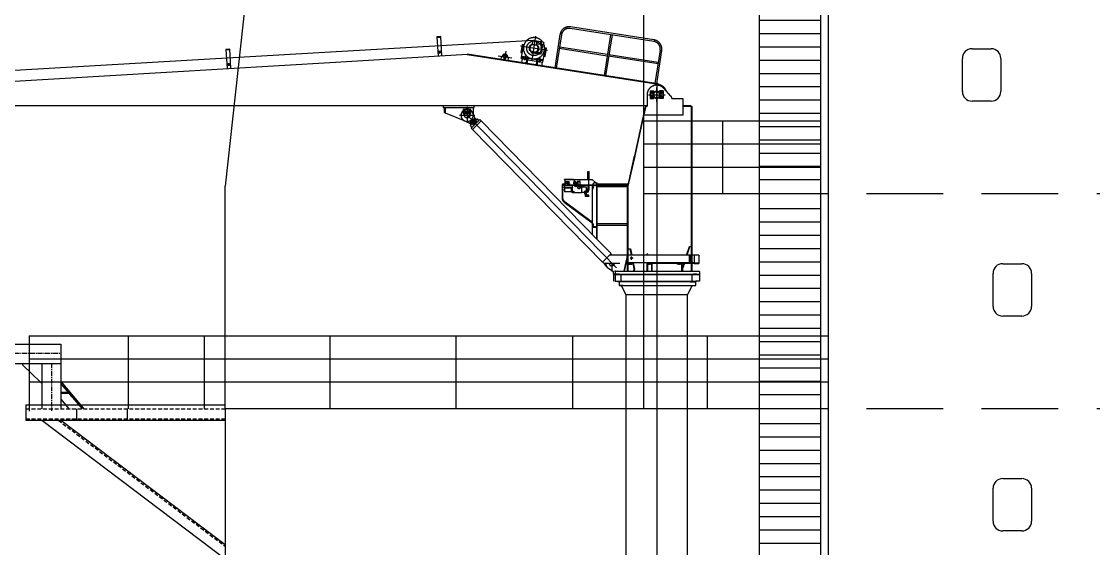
# Model space of a CAD drawing. Header units: millimetres. Extents: x -1838618 to -1600818, y -1770412 to -1553248.
# Drawn here: x -1822619 to -1808645, y -1640966 to -1634099 of the extents above; entities that cross this region are included whole.
import ezdxf

# ---------------------------------------------------------------- set-up
doc = ezdxf.new("R2010")
doc.units = ezdxf.units.MM
doc.header["$LTSCALE"] = 100
for name, pattern in [('01', [1.8, 1, -0.8]), ('CENTER', [2, 1.25, -0.25, 0.25, -0.25]), ('DASHED', [0.75, 0.5, -0.25]), ('HIDDEN', [9.525, 6.35, -3.175]), ('PHANTOM2', [31.75, 15.875, -3.175, 3.175, -3.175, 3.175, -3.175])]:
    doc.linetypes.add(name, pattern=pattern)
for name, color, linetype in [('bt', 7, 'Continuous'), ('Eq', 4, 'PHANTOM2'), ('HULL', 7, 'Continuous')]:
    doc.layers.add(name, color=color, linetype=linetype)

# ---------------------------------------------------------------- blocks, each defined once
blk = doc.blocks.new('la')
at = {"color": 4}
for p, q in [((2729259, 611549), (2729259, 608749)), ((2730059, 611549), (2730059, 608749)), ((2730059, 611353), (2729259, 611353)), ((2730059, 611180), (2729259, 611180)), ((2730059, 611007), (2729259, 611007)), ((2730059, 610834), (2729259, 610834)), ((2730059, 610661), (2729259, 610661)), ((2730059, 610488), (2729259, 610488)), ((2730059, 610315), (2729259, 610315)), ((2730059, 610142), (2729259, 610142)), ((2730059, 609969), (2729259, 609969)), ((2730059, 609796), (2729259, 609796)), ((2730059, 609623), (2729259, 609623)), ((2730059, 609450), (2729259, 609450)), ((2730059, 609277), (2729259, 609277)), ((2730059, 609104), (2729259, 609104)), ((2730059, 608931), (2729259, 608931))]:
    blk.add_line(p, q, dxfattribs=at)
blk = doc.blocks.new('CRANE')
at = {"layer": 'Eq', "color": 9, "linetype": 'PHANTOM2', "ltscale": 25}
for p, q in [((-55318, 3213, 590), (-56407, 3382, 590)), ((-55315, 3233, 590), (-56404, 3402, 590)), ((-56885, 3225, 590), (-59456, 3076, 590)), ((-58095, 3275, 590), (-58145, 3272, 590)), ((-58145, 3272, 590), (-58130, 3022, 590)), ((-58094, 3265, 590), (-58144, 3262, 590)), ((-58080, 3025, 590), (-58095, 3275, 590)), ((-56903, 2967, 590), (-56855, 3279, 590)), ((-56847, 3166, 590), (-56839, 3220, 590)), ((-56541, 3301, 590), (-56608, 2867, 590)), ((-56521, 3298, 590), (-56588, 2864, 590)), ((-55882, 3300, 590), (-55965, 2767, 590)), ((-55862, 3297, 590), (-55945, 2764, 590)), ((-59456, 3076, 590), (-64253, 2798, 590)), ((-60845, 3112, 590), (-60895, 3109, 590)), ((-60895, 3109, 590), (-60880, 2860, 590)), ((-60844, 3102, 590), (-60894, 3099, 590)), ((-60830, 2863, 590), (-60845, 3112, 590)), ((-58124, 3073, 590), (-58092, 3075, 590)), ((-58107, 3057, 590), (-58109, 3090, 590)), ((-57247, 3087, 590), (-57264, 2973, 590)), ((-56705, 3096, 590), (-57054, 3150, 590)), ((-57035, 3172, 590), (-57051, 3067, 590)), ((-57025, 3171, 590), (-57042, 3065, 590)), ((-57040, 3001, 590), (-57014, 3169, 590)), ((-57011, 3169, 590), (-57035, 3172, 590)), ((-56940, 3100, 590), (-56929, 3099, 590)), ((-56919, 3161, 590), (-56931, 3163, 590)), ((-56921, 3087, 590), (-56851, 3076, 590)), ((-56912, 3175, 590), (-56913, 3166, 590)), ((-56897, 3173, 590), (-56912, 3175, 590)), ((-56838, 3159, 590), (-56908, 3170, 590)), ((-56833, 3163, 590), (-56897, 3173, 590)), ((-56801, 3173, 590), (-56845, 3180, 590)), ((-56840, 3085, 590), (-56828, 3083, 590)), ((-56834, 3154, 590), (-56833, 3163, 590)), ((-56818, 3145, 590), (-56830, 3147, 590)), ((-56797, 3183, 590), (-56799, 3183, 590)), ((-56794, 3204, 590), (-56797, 3182, 590)), ((-56797, 3178, 590), (-56791, 3177, 590)), ((-56796, 3203, 590), (-56794, 3203, 590)), ((-56796, 3185, 590), (-56790, 3184, 590)), ((-56787, 3199, 590), (-56793, 3200, 590)), ((-56786, 3207, 590), (-56792, 3208, 590)), ((-56789, 3181, 590), (-56786, 3203, 590)), ((-56787, 3181, 590), (-56789, 3182, 590)), ((-56787, 3181, 590), (-56788, 3177, 590)), ((-56788, 3177, 590), (-56766, 3173, 590)), ((-56784, 3201, 590), (-56787, 3181, 590)), ((-56786, 3202, 590), (-56784, 3201, 590)), ((-56784, 3130, 590), (-56786, 3086, 590)), ((-56783, 3206, 590), (-56784, 3201, 590)), ((-56784, 3130, 590), (-56782, 3140, 590)), ((-56761, 3203, 590), (-56783, 3206, 590)), ((-56778, 3158, 590), (-56778, 3161, 590)), ((-56776, 3171, 590), (-56777, 3169, 590)), ((-56777, 3166, 590), (-56777, 3164, 590)), ((-56776, 3172, 590), (-56776, 3175, 590)), ((-56768, 3165, 590), (-56776, 3166, 590)), ((-56776, 3163, 590), (-56769, 3162, 590)), ((-56776, 3163, 590), (-56776, 3161, 590)), ((-56776, 3161, 590), (-56769, 3160, 590)), ((-56775, 3160, 590), (-56776, 3158, 590)), ((-56775, 3168, 590), (-56768, 3167, 590)), ((-56775, 3168, 590), (-56775, 3166, 590)), ((-56775, 3163, 590), (-56775, 3165, 590)), ((-56774, 3168, 590), (-56774, 3171, 590)), ((-56773, 3085, 590), (-56771, 3128, 590)), ((-56771, 3157, 590), (-56770, 3160, 590)), ((-56770, 3138, 590), (-56771, 3128, 590)), ((-56770, 3165, 590), (-56770, 3163, 590)), ((-56769, 3170, 590), (-56769, 3168, 590)), ((-56769, 3165, 590), (-56768, 3167, 590)), ((-56769, 3160, 590), (-56769, 3162, 590)), ((-56768, 3159, 590), (-56768, 3157, 590)), ((-56767, 3167, 590), (-56766, 3170, 590)), ((-56767, 3162, 590), (-56767, 3164, 590)), ((-56753, 3183, 590), (-56766, 3173, 590)), ((-56766, 3173, 590), (-56766, 3170, 590)), ((-56737, 3126, 590), (-56763, 2958, 590)), ((-56761, 3203, 590), (-56752, 3190, 590)), ((-56742, 3019, 590), (-56726, 3124, 590)), ((-56716, 3123, 590), (-56740, 3127, 590)), ((-56732, 3017, 590), (-56716, 3123, 590)), ((-55925, 3022, 590), (-56549, 3119, 590)), ((-55922, 3042, 590), (-56546, 3139, 590)), ((-55235, 3099, 590), (-55302, 2665, 590)), ((-55215, 3096, 590), (-55282, 2662, 590)), ((-64025, 2674, 590), (-59465, 2943, 590)), ((-59468, 2943, 590), (-57751, 3045, 590)), ((-57751, 3045, 590), (-57751, 3039, 590)), ((-57749, 3044, 590), (-57751, 3045, 590)), ((-55259, 2658, 590), (-57751, 3045, 590)), ((-55260, 2652, 590), (-57751, 3039, 590)), ((-57347, 3026, 590), (-57169, 3000, 590)), ((-57269, 2974, 590), (-57266, 2994, 590)), ((-57256, 2993, 590), (-57259, 2972, 590)), ((-57211, 2991, 590), (-57226, 3026, 590)), ((-57214, 2966, 590), (-57211, 2991, 590)), ((-57051, 3067, 590), (-57031, 3063, 590)), ((-57042, 2985, 590), (-57040, 3001, 590)), ((-56958, 2972, 590), (-57042, 2985, 590)), ((-57034, 2984, 590), (-57042, 2935, 590)), ((-57040, 3001, 590), (-56956, 2988, 590)), ((-56962, 2989, 590), (-57040, 3001, 590)), ((-56960, 3004, 590), (-57038, 3017, 590)), ((-57007, 2996, 590), (-57010, 2980, 590)), ((-56998, 3008, 590), (-57004, 2969, 590)), ((-56996, 3023, 590), (-57003, 2979, 590)), ((-56993, 2994, 590), (-56996, 2978, 590)), ((-56975, 2975, 590), (-56983, 2925, 590)), ((-56980, 2976, 590), (-56976, 2970, 590)), ((-56975, 2974, 590), (-56979, 2974, 590)), ((-56976, 2972, 590), (-56978, 2972, 590)), ((-56976, 2970, 590), (-56976, 2970, 590)), ((-56963, 2973, 590), (-56971, 2924, 590)), ((-56961, 2999, 590), (-56960, 3004, 590)), ((-56956, 2988, 590), (-56958, 2972, 590)), ((-56958, 2972, 590), (-56766, 2942, 590)), ((-56861, 3060, 590), (-56864, 3060, 590)), ((-56862, 3070, 590), (-56859, 3070, 590)), ((-56857, 3062, 590), (-56860, 3062, 590)), ((-56860, 3060, 590), (-56858, 3059, 590)), ((-56856, 3069, 590), (-56859, 3070, 590)), ((-56859, 3067, 590), (-56857, 3067, 590)), ((-56857, 3061, 590), (-56856, 3068, 590)), ((-56857, 3061, 590), (-56855, 3060, 590)), ((-56854, 3068, 590), (-56856, 3068, 590)), ((-56854, 3068, 590), (-56855, 3060, 590)), ((-56855, 3059, 590), (-56853, 3059, 590)), ((-56854, 3066, 590), (-56852, 3066, 590)), ((-56852, 3061, 590), (-56854, 3061, 590)), ((-56851, 3068, 590), (-56853, 3069, 590)), ((-56852, 3060, 590), (-56851, 3067, 590)), ((-56852, 3060, 590), (-56850, 3059, 590)), ((-56845, 2955, 590), (-56852, 2905, 590)), ((-56849, 3067, 590), (-56851, 3067, 590)), ((-56850, 3059, 590), (-56849, 3067, 590)), ((-56847, 3058, 590), (-56850, 3058, 590)), ((-56847, 2971, 590), (-56850, 2955, 590)), ((-56846, 3065, 590), (-56849, 3066, 590)), ((-56849, 3061, 590), (-56847, 3060, 590)), ((-56848, 3068, 590), (-56846, 3068, 590)), ((-56839, 3054, 590), (-56847, 3058, 590)), ((-56763, 2958, 590), (-56847, 2971, 590)), ((-56845, 3068, 590), (-56837, 3068, 590)), ((-56763, 2958, 590), (-56841, 2970, 590)), ((-56833, 2953, 590), (-56840, 2903, 590)), ((-56833, 2953, 590), (-56840, 2903, 590)), ((-56824, 3052, 590), (-56839, 3054, 590)), ((-56838, 2985, 590), (-56839, 2980, 590)), ((-56760, 2974, 590), (-56838, 2985, 590)), ((-56837, 3068, 590), (-56822, 3066, 590)), ((-56828, 2952, 590), (-56834, 2948, 590)), ((-56829, 2951, 590), (-56833, 2951, 590)), ((-56832, 2949, 590), (-56833, 2949, 590)), ((-56822, 3066, 590), (-56824, 3052, 590)), ((-56824, 3053, 590), (-56814, 3051, 590)), ((-56813, 3064, 590), (-56822, 3065, 590)), ((-56810, 2965, 590), (-56812, 2950, 590)), ((-56801, 2978, 590), (-56807, 2939, 590)), ((-56805, 2949, 590), (-56798, 2993, 590)), ((-56796, 2963, 590), (-56798, 2947, 590)), ((-56774, 2944, 590), (-56781, 2894, 590)), ((-56766, 2942, 590), (-56763, 2958, 590)), ((-56753, 3020, 590), (-56732, 3017, 590)), ((-55262, 2920, 590), (-55906, 3019, 590)), ((-55259, 2939, 590), (-55903, 3039, 590)), ((-60874, 2910, 590), (-60842, 2912, 590)), ((-60857, 2895, 590), (-60859, 2927, 590)), ((-56982, 2930, 590), (-56988, 2926, 590)), ((-56983, 2926, 590), (-56988, 2926, 590)), ((-56982, 2928, 590), (-56985, 2928, 590)), ((-56982, 2930, 590), (-56982, 2930, 590)), ((-56840, 2908, 590), (-56836, 2903, 590)), ((-56839, 2907, 590), (-56840, 2907, 590)), ((-56837, 2905, 590), (-56840, 2905, 590)), ((-56836, 2903, 590), (-56838, 2903, 590)), ((-55260, 2652, 590), (-55259, 2658, 590)), ((-55405, 2517, 590), (-55405, 2370, 590)), ((-55388, 2517, 590), (-55169, 2517, 590)), ((-55365, 2567, 590), (-55315, 2567, 590)), ((-55365, 2567, 590), (-55365, 2478, 590)), ((-55356, 2547, 590), (-55324, 2547, 590)), ((-55340, 2563, 590), (-55340, 2531, 590)), ((-55315, 2545, 590), (-55315, 2567, 590)), ((-55280, 2426, 590), (-55280, 2613, 590)), ((-55245, 2545, 590), (-55245, 2567, 590)), ((-55195, 2567, 590), (-55245, 2567, 590)), ((-55204, 2547, 590), (-55236, 2547, 590)), ((-55220, 2563, 590), (-55220, 2531, 590)), ((-55195, 2567, 590), (-55195, 2512, 590)), ((-55095, 2501, 590), (-55188, 2602, 590)), ((-55365, 2478, 590), (-55365, 2467, 590)), ((-55365, 2467, 590), (-55315, 2467, 590)), ((-55356, 2487, 590), (-55324, 2487, 590)), ((-55349, 2478, 590), (-55340, 2473, 590)), ((-55340, 2471, 590), (-55340, 2503, 590)), ((-55340, 2473, 590), (-55331, 2478, 590)), ((-55315, 2478, 590), (-55315, 2489, 590)), ((-55315, 2467, 590), (-55315, 2478, 590)), ((-55245, 2467, 590), (-55245, 2489, 590)), ((-55195, 2467, 590), (-55245, 2467, 590)), ((-55204, 2487, 590), (-55236, 2487, 590)), ((-55220, 2473, 590), (-55229, 2478, 590)), ((-55220, 2471, 590), (-55220, 2503, 590)), ((-55211, 2478, 590), (-55220, 2473, 590)), ((-55195, 2512, 590), (-55195, 2467, 590)), ((-55082, 2467, 590), (-54940, 2467, 590)), ((-54940, 2467, 590), (-54940, 2250, 590)), ((-54940, 2379, 590), (-54834, 2379, 590)), ((-54834, 2379, 590), (-54834, 2370, 590)), ((-59519, 2375, 590), (-64045, 2375, 590)), ((-55405, 2375, 590), (-59519, 2375, 590)), ((-58061, 2375, 590), (-58061, 2350, 590)), ((-58061, 2350, 590), (-57661, 2350, 590)), ((-58052, 2350, 590), (-58052, 2280, 590)), ((-58036, 2280, 590), (-58052, 2280, 590)), ((-58036, 2350, 590), (-58036, 2280, 590)), ((-58036, 2280, 590), (-57781, 2176, 590)), ((-57851, 2250, 590), (-57651, 2250, 590)), ((-57801, 2275, 590), (-57775, 2275, 590)), ((-57797, 2300, 590), (-57765, 2300, 590)), ((-57781, 2316, 590), (-57781, 2284, 590)), ((-57775, 2275, 590), (-57726, 2275, 590)), ((-57751, 2361, 590), (-57751, 2150, 590)), ((-57751, 2250, 590), (-55804, 263, 590)), ((-57737, 2300, 590), (-57705, 2300, 590)), ((-57726, 2275, 590), (-57701, 2275, 590)), ((-57721, 2316, 590), (-57721, 2284, 590)), ((-57666, 2254, 590), (-57676, 2279, 590)), ((-57671, 2350, 590), (-57671, 2250, 590)), ((-57650, 2215, 590), (-57666, 2253, 590)), ((-57661, 2350, 590), (-57661, 2375, 590)), ((-55455, 2237, 590), (-55459, 2220, 590)), ((-55429, 2356, 590), (-55455, 2237, 590)), ((-55450, 2220, 590), (-55446, 2237, 590)), ((-55446, 2237, 590), (-55417, 2370, 590)), ((-55015, 2250, 590), (-55443, 2250, 590)), ((-55420, 2354, 590), (-55429, 2356, 590)), ((-55417, 2370, 590), (-55405, 2370, 590)), ((-54940, 2250, 590), (-55015, 2250, 590)), ((-54940, 2370, 590), (-54830, 2370, 590)), ((-54830, 2370, 590), (-54830, 2237, 590)), ((-54830, 2237, 590), (-54830, 2220, 590)), ((-54820, 2370, 590), (-54820, 2203, 590)), ((-57782, 2176, 590), (-57718, 2149, 590)), ((-57650, 2215, 590), (-57718, 2149, 590)), ((-57718, 2149, 590), (-57707, 2138, 590)), ((-57617, 2206, 590), (-57709, 2115, 590)), ((-57709, 2115, 590), (-57688, 2093, 590)), ((-57636, 2204, 590), (-57707, 2134, 590)), ((-57707, 2138, 590), (-57640, 2204, 590)), ((-57707, 2134, 590), (-57707, 2138, 590)), ((-57699, 2125, 590), (-57707, 2134, 590)), ((-57585, 2195, 590), (-57699, 2083, 590)), ((-57698, 2168, 590), (-57660, 2184, 590)), ((-57687, 2158, 590), (-57698, 2168, 590)), ((-57670, 2195, 590), (-57687, 2158, 590)), ((-57685, 2138, 590), (-57620, 2161, 590)), ((-57664, 2117, 590), (-57685, 2138, 590)), ((-57567, 2177, 590), (-57682, 2065, 590)), ((-57660, 2184, 590), (-57670, 2195, 590)), ((-57641, 2182, 590), (-57664, 2117, 590)), ((-57640, 2204, 590), (-57650, 2215, 590)), ((-57620, 2161, 590), (-57641, 2182, 590)), ((-57640, 2204, 590), (-57636, 2204, 590)), ((-57636, 2204, 590), (-57627, 2195, 590)), ((-57596, 2184, 590), (-57617, 2206, 590)), ((-57567, 2177, 590), (-57585, 2195, 590)), ((-57567, 2177, 590), (-56056, 634, 590)), ((-55463, 2203, 590), (-55571, 1720, 590)), ((-55562, 1720, 590), (-55454, 2203, 590)), ((-55459, 2220, 590), (-55463, 2203, 590)), ((-55454, 2203, 590), (-55450, 2220, 590)), ((-54830, 2220, 590), (-54830, 2203, 590)), ((-54830, 2203, 590), (-54830, 1720, 590)), ((-54820, 2203, 590), (-54820, 1720, 590)), ((-57699, 2083, 590), (-57682, 2065, 590)), ((-55988, 336, 590), (-57682, 2065, 590)), ((-55576, 1700, 590), (-55665, 1301, 590)), ((-55654, 1308, 590), (-55566, 1700, 590)), ((-55571, 1720, 590), (-55576, 1700, 590)), ((-55566, 1700, 590), (-55562, 1720, 590)), ((-54830, 1720, 590), (-54830, 1700, 590)), ((-54830, 1700, 590), (-54830, 217, 590)), ((-54820, 1720, 590), (-54820, 1700, 590)), ((-54820, 1700, 590), (-54820, 217, 590)), ((-56484, 1420, 590), (-56364, 1420, 590)), ((-56484, 1420, 590), (-56484, 1415, 590)), ((-56484, 1415, 590), (-56119, 1415, 590)), ((-56479, 1415, 590), (-56479, 1340, 590)), ((-56364, 1420, 590), (-56364, 1415, 590)), ((-56352, 1389, 590), (-56352, 1398, 590)), ((-56177, 1520, 590), (-56160, 1520, 590)), ((-56176, 1415, 590), (-56177, 1520, 590)), ((-56168, 1520, 590), (-56168, 1273, 590)), ((-56161, 1415, 590), (-56160, 1520, 590)), ((-56074, 1370, 590), (-56119, 1415, 590)), ((-56514, 1336, 590), (-56514, 1171, 590)), ((-56506, 1336, 590), (-56506, 1171, 590)), ((-56479, 1354, 590), (-56496, 1354, 590)), ((-56496, 1346, 590), (-56479, 1346, 590)), ((-56488, 1340, 590), (-56488, 1335, 590)), ((-56254, 1340, 590), (-56488, 1340, 590)), ((-56483, 1335, 590), (-56488, 1335, 590)), ((-56483, 1315, 590), (-56488, 1315, 590)), ((-56488, 1315, 590), (-56488, 1310, 590)), ((-56377, 1310, 590), (-56488, 1310, 590)), ((-56483, 1289, 590), (-56486, 1289, 590)), ((-56486, 1289, 590), (-56486, 1266, 590)), ((-56483, 1266, 590), (-56486, 1266, 590)), ((-56483, 1340, 590), (-56483, 1310, 590)), ((-56392, 1300, 590), (-56483, 1300, 590)), ((-56483, 1300, 590), (-56483, 1255, 590)), ((-56479, 1346, 590), (-56115, 1346, 590)), ((-56479, 1340, 590), (-56116, 1340, 590)), ((-56464, 1378, 590), (-56473, 1378, 590)), ((-56466, 1383, 590), (-56469, 1383, 590)), ((-56469, 1382, 590), (-56469, 1371, 590)), ((-56466, 1380, 590), (-56469, 1380, 590)), ((-56466, 1373, 590), (-56469, 1373, 590)), ((-56466, 1370, 590), (-56469, 1370, 590)), ((-56465, 1386, 590), (-56437, 1386, 590)), ((-56465, 1386, 590), (-56465, 1368, 590)), ((-56465, 1368, 590), (-56437, 1368, 590)), ((-56417, 1361, 590), (-56439, 1361, 590)), ((-56439, 1361, 590), (-56439, 1340, 590)), ((-56417, 1358, 590), (-56439, 1358, 590)), ((-56437, 1361, 590), (-56437, 1387, 590)), ((-56437, 1387, 590), (-56419, 1387, 590)), ((-56436, 1333, 590), (-56436, 1365, 590)), ((-56419, 1361, 590), (-56419, 1387, 590)), ((-56417, 1361, 590), (-56417, 1340, 590)), ((-56392, 1250, 590), (-56392, 1305, 590)), ((-56377, 1305, 590), (-56392, 1305, 590)), ((-56377, 1240, 590), (-56377, 1340, 590)), ((-56329, 1375, 590), (-56363, 1375, 590)), ((-56363, 1375, 590), (-56363, 1357, 590)), ((-56329, 1357, 590), (-56363, 1357, 590)), ((-56361, 1390, 590), (-56361, 1375, 590)), ((-56361, 1390, 590), (-56343, 1390, 590)), ((-56359, 1391, 590), (-56359, 1393, 590)), ((-56357, 1394, 590), (-56347, 1394, 590)), ((-56347, 1390, 590), (-56357, 1390, 590)), ((-56355, 1391, 590), (-56355, 1393, 590)), ((-56349, 1391, 590), (-56349, 1393, 590)), ((-56346, 1323, 590), (-56346, 1352, 590)), ((-56345, 1391, 590), (-56345, 1393, 590)), ((-56343, 1390, 590), (-56343, 1375, 590)), ((-56329, 1355, 590), (-56329, 1377, 590)), ((-56329, 1377, 590), (-56309, 1377, 590)), ((-56329, 1355, 590), (-56309, 1355, 590)), ((-56326, 1355, 590), (-56326, 1377, 590)), ((-56309, 1340, 590), (-56309, 1390, 590)), ((-56304, 1390, 590), (-56309, 1390, 590)), ((-56279, 1385, 590), (-56309, 1385, 590)), ((-56309, 1377, 590), (-56309, 1355, 590)), ((-56304, 1385, 590), (-56304, 1390, 590)), ((-56284, 1385, 590), (-56284, 1390, 590)), ((-56279, 1390, 590), (-56284, 1390, 590)), ((-56279, 1340, 590), (-56279, 1390, 590)), ((-56269, 1323, 590), (-56269, 1352, 590)), ((-56225, 1329, 590), (-56258, 1329, 590)), ((-56254, 1240, 590), (-56254, 1340, 590)), ((-56194, 1315, 590), (-56254, 1315, 590)), ((-56253, 1334, 590), (-56251, 1334, 590)), ((-56253, 1331, 590), (-56251, 1331, 590)), ((-56253, 1326, 590), (-56251, 1326, 590)), ((-56253, 1323, 590), (-56251, 1323, 590)), ((-56251, 1333, 590), (-56234, 1333, 590)), ((-56251, 1325, 590), (-56251, 1333, 590)), ((-56251, 1325, 590), (-56234, 1325, 590)), ((-56234, 1334, 590), (-56234, 1324, 590)), ((-56234, 1334, 590), (-56229, 1334, 590)), ((-56234, 1324, 590), (-56229, 1324, 590)), ((-56229, 1334, 590), (-56229, 1324, 590)), ((-56194, 1245, 590), (-56194, 1315, 590)), ((-56194, 1288, 590), (-56186, 1288, 590)), ((-56194, 1276, 590), (-56186, 1276, 590)), ((-56194, 1274, 590), (-56183, 1274, 590)), ((-56194, 1262, 590), (-56183, 1262, 590)), ((-56194, 1260, 590), (-56186, 1260, 590)), ((-56186, 1288, 590), (-56186, 1276, 590)), ((-56186, 1260, 590), (-56186, 1248, 590)), ((-56185, 1287, 590), (-56183, 1287, 590)), ((-56185, 1285, 590), (-56183, 1285, 590)), ((-56185, 1279, 590), (-56183, 1279, 590)), ((-56185, 1277, 590), (-56183, 1277, 590)), ((-56185, 1259, 590), (-56183, 1259, 590)), ((-56183, 1278, 590), (-56183, 1286, 590)), ((-56183, 1283, 590), (-56179, 1283, 590)), ((-56183, 1274, 590), (-56183, 1262, 590)), ((-56183, 1250, 590), (-56183, 1258, 590)), ((-56182, 1273, 590), (-56180, 1273, 590)), ((-56182, 1271, 590), (-56180, 1271, 590)), ((-56182, 1265, 590), (-56180, 1265, 590)), ((-56182, 1263, 590), (-56180, 1263, 590)), ((-56180, 1264, 590), (-56180, 1272, 590)), ((-56179, 1283, 590), (-56179, 1252, 590)), ((-56179, 1281, 590), (-56172, 1281, 590)), ((-56172, 1281, 590), (-56172, 1340, 590)), ((-56172, 1281, 590), (-56168, 1281, 590)), ((-56169, 1281, 590), (-56169, 1273, 590)), ((-56169, 1255, 590), (-56169, 1273, 590)), ((-56165, 1273, 590), (-56168, 1273, 590)), ((-56165, 1340, 590), (-56165, 1273, 590)), ((-56123, 1312, 590), (-56100, 1312, 590)), ((-56116, 696, 590), (-56116, 1340, 590)), ((-56061, 1340, 590), (-56111, 1340, 590)), ((-56111, 1290, 590), (-56111, 1340, 590)), ((-56106, 1293, 590), (-56106, 1327, 590)), ((-56065, 1335, 590), (-56099, 1335, 590)), ((-56086, 1370, 590), (-56056, 1370, 590)), ((-56084, 1348, 590), (-56084, 1327, 590)), ((-56062, 640, 590), (-56062, 1370, 590)), ((-56056, 634, 590), (-56056, 1370, 590)), ((-56056, 1357, 590), (-55652, 1357, 590)), ((-56056, 1340, 590), (-55656, 1340, 590)), ((-56056, 1323, 590), (-55660, 1323, 590)), ((-55665, 1301, 590), (-55665, 420, 590)), ((-55654, 1308, 590), (-55654, 427, 590)), ((-56491, 1125, 590), (-56485, 1120, 590)), ((-56485, 1120, 590), (-56123, 847, 590)), ((-56392, 1255, 590), (-56483, 1255, 590)), ((-56471, 1120, 590), (-56483, 1129, 590)), ((-56118, 853, 590), (-56471, 1120, 590)), ((-56377, 1250, 590), (-56392, 1250, 590)), ((-56254, 1240, 590), (-56377, 1240, 590)), ((-56194, 1245, 590), (-56254, 1245, 590)), ((-56219, 1235, 590), (-56219, 1245, 590)), ((-56194, 1235, 590), (-56219, 1235, 590)), ((-56216, 1224, 590), (-56216, 1235, 590)), ((-56216, 1227, 590), (-56194, 1227, 590)), ((-56216, 1224, 590), (-56194, 1224, 590)), ((-56213, 1224, 590), (-56213, 1191, 590)), ((-56196, 1191, 590), (-56213, 1191, 590)), ((-56196, 1224, 590), (-56196, 1191, 590)), ((-56167, 1211, 590), (-56196, 1211, 590)), ((-56167, 1192, 590), (-56196, 1192, 590)), ((-56194, 1248, 590), (-56186, 1248, 590)), ((-56194, 1224, 590), (-56194, 1245, 590)), ((-56188, 1190, 590), (-56188, 1213, 590)), ((-56185, 1257, 590), (-56183, 1257, 590)), ((-56185, 1251, 590), (-56183, 1251, 590)), ((-56185, 1249, 590), (-56183, 1249, 590)), ((-56183, 1252, 590), (-56179, 1252, 590)), ((-56179, 1255, 590), (-56169, 1255, 590)), ((-56168, 1201, 590), (-56159, 1201, 590)), ((-56167, 1192, 590), (-56167, 1211, 590)), ((-56167, 1208, 590), (-56164, 1208, 590)), ((-56167, 1205, 590), (-56164, 1205, 590)), ((-56167, 1198, 590), (-56164, 1198, 590)), ((-56167, 1195, 590), (-56164, 1195, 590)), ((-56163, 1196, 590), (-56163, 1207, 590)), ((-56119, 839, 590), (-56119, 796, 590)), ((-56111, 840, 590), (-56111, 790, 590)), ((-56056, 840, 590), (-55665, 840, 590)), ((-56123, 817, 590), (-56097, 817, 590)), ((-56116, 796, 590), (-56119, 796, 590)), ((-56061, 790, 590), (-56111, 790, 590)), ((-56106, 836, 590), (-56106, 802, 590)), ((-56065, 795, 590), (-56099, 795, 590)), ((-56061, 791, 590), (-56061, 790, 590)), ((-56056, 820, 590), (-55665, 820, 590)), ((-56056, 634, 590), (-55874, 448, 590)), ((-55874, 448, 590), (-55988, 336, 590)), ((-55665, 428, 590), (-55894, 428, 590)), ((-55878, 444, 590), (-55861, 428, 590)), ((-55865, 430, 590), (-55865, 428, 590)), ((-55665, 421, 590), (-55669, 405, 590)), ((-55665, 420, 590), (-55660, 420, 590)), ((-55665, 420, 590), (-55665, 320, 590)), ((-55657, 415, 590), (-55654, 427, 590)), ((-55657, 423, 590), (-55657, 339, 590)), ((-55654, 511, 590), (-55621, 511, 590)), ((-54784, 428, 590), (-55652, 428, 590)), ((-55629, 511, 590), (-55612, 428, 590)), ((-55621, 511, 590), (-55604, 428, 590)), ((-55397, 440, 590), (-55407, 440, 590)), ((-55407, 440, 590), (-55407, 428, 590)), ((-55397, 428, 590), (-55397, 440, 590)), ((-54890, 428, 590), (-54853, 540, 590)), ((-54883, 428, 590), (-54846, 540, 590)), ((-54853, 540, 590), (-54830, 540, 590)), ((-54853, 328, 590), (-54853, 428, 590)), ((-54845, 428, 590), (-54845, 328, 590)), ((-54837, 320, 590), (-54837, 428, 590)), ((-54830, 428, 590), (-54830, 320, 590)), ((-54792, 420, 590), (-54792, 320, 590)), ((-54732, 428, 590), (-54784, 428, 590)), ((-54732, 428, 590), (-54732, 320, 590)), ((-55949, 299, 590), (-55985, 339, 590)), ((-55966, 325, 590), (-55761, 325, 590)), ((-55925, 271, 590), (-55949, 299, 590)), ((-55868, 328, 590), (-55804, 263, 590)), ((-55865, 328, 590), (-55865, 217, 590)), ((-55687, 323, 590), (-55710, 220, 590)), ((-55701, 220, 590), (-55678, 320, 590)), ((-55671, 394, 590), (-55687, 323, 590)), ((-55665, 320, 590), (-55685, 320, 590)), ((-55678, 320, 590), (-55671, 353, 590)), ((-55671, 353, 590), (-55657, 415, 590)), ((-55669, 405, 590), (-55671, 394, 590)), ((-55671, 405, 590), (-55669, 405, 590)), ((-55665, 389, 590), (-55671, 389, 590)), ((-55600, 320, 590), (-55665, 320, 590)), ((-55665, 320, 590), (-55665, 220, 590)), ((-55657, 304, 590), (-55657, 224, 590)), ((-55649, 312, 590), (-55604, 312, 590)), ((-55605, 328, 590), (-55646, 328, 590)), ((-55587, 390, 590), (-55627, 390, 590)), ((-55625, 335, 590), (-55625, 301, 590)), ((-55607, 365, 590), (-55607, 410, 590)), ((-54792, 328, 590), (-55605, 328, 590)), ((-55600, 320, 590), (-55600, 322, 590)), ((-55600, 322, 590), (-55600, 320, 590)), ((-55600, 320, 590), (-55600, 316, 590)), ((-55592, 328, 590), (-55576, 245, 590)), ((-55585, 328, 590), (-55568, 245, 590)), ((-55407, 328, 590), (-55407, 220, 590)), ((-55406, 320, 590), (-55406, 328, 590)), ((-55406, 320, 590), (-55406, 316, 590)), ((-55015, 320, 590), (-55406, 320, 590)), ((-55357, 312, 590), (-55402, 312, 590)), ((-55397, 220, 590), (-55397, 328, 590)), ((-55381, 335, 590), (-55381, 301, 590)), ((-55349, 304, 590), (-55349, 224, 590)), ((-55341, 320, 590), (-55341, 328, 590)), ((-55341, 320, 590), (-55341, 220, 590)), ((-55015, 320, 590), (-55015, 328, 590)), ((-54792, 320, 590), (-55015, 320, 590)), ((-55015, 320, 590), (-55015, 316, 590)), ((-54966, 312, 590), (-55011, 312, 590)), ((-54990, 335, 590), (-54990, 301, 590)), ((-54958, 304, 590), (-54958, 224, 590)), ((-54950, 320, 590), (-54950, 328, 590)), ((-54950, 320, 590), (-54950, 220, 590)), ((-54949, 245, 590), (-54922, 328, 590)), ((-54942, 245, 590), (-54915, 328, 590)), ((-54830, 320, 590), (-54830, 220, 590)), ((-54792, 328, 590), (-54740, 328, 590)), ((-54792, 320, 590), (-54732, 320, 590)), ((-55916, 263, 590), (-55841, 217, 590)), ((-55841, 181, 590), (-55841, 217, 590)), ((-55839, 181, 590), (-55841, 181, 590)), ((-55839, 171, 590), (-55841, 171, 590)), ((-55779, 181, 590), (-55839, 181, 590)), ((-55839, 181, 590), (-55839, 171, 590)), ((-54721, 217, 590), (-55830, 217, 590)), ((-54721, 171, 590), (-55828, 171, 590)), ((-55819, 226, 590), (-55819, 86, 590)), ((-55790, 217, 590), (-55790, 220, 590)), ((-55790, 220, 590), (-54953, 220, 590)), ((-55770, 181, 590), (-55778, 181, 590)), ((-55770, 181, 590), (-55771, 181, 590)), ((-55768, 181, 590), (-54721, 181, 590)), ((-55741, 91, 590), (-55741, 179, 590)), ((-55692, 220, 590), (-55688, 220, 590)), ((-55657, 270, 590), (-55665, 270, 590)), ((-55576, 245, 590), (-55583, 220, 590)), ((-55568, 245, 590), (-55576, 220, 590)), ((-55568, 245, 590), (-55576, 245, 590)), ((-54958, 270, 590), (-54950, 270, 590)), ((-54950, 220, 590), (-54954, 220, 590)), ((-54949, 245, 590), (-54949, 220, 590)), ((-54949, 245, 590), (-54942, 245, 590)), ((-54942, 245, 590), (-54942, 220, 590)), ((-54942, 220, 590), (-54759, 220, 590)), ((-54819, 91, 590), (-54819, 179, 590)), ((-54771, 181, 590), (-54799, 181, 590)), ((-54767, 181, 590), (-54771, 181, 590)), ((-54770, 181, 590), (-54771, 181, 590)), ((-54771, 181, 590), (-54770, 181, 590)), ((-54767, 220, 590), (-54763, 220, 590)), ((-54763, 181, 590), (-54767, 181, 590)), ((-54763, 181, 590), (-54721, 181, 590)), ((-54759, 220, 590), (-54759, 217, 590)), ((-54721, 217, 590), (-54721, 91, 590)), ((-55827, 91, 590), (-54768, 91, 590)), ((-55786, 91, 590), (-55786, 90, 590)), ((-55782, 85, 590), (-55774, 85, 590)), ((-55780, 81, 590), (-55780, 85, 590)), ((-55719, 81, 590), (-55780, 81, 590)), ((-55716, 31, 590), (-55766, 31, 590)), ((-55741, 31, 590), (-55680, -86, 590)), ((-54841, 81, 590), (-55719, 81, 590)), ((-54819, 31, 590), (-54880, -86, 590)), ((-54841, 81, 590), (-54768, 81, 590)), ((-54721, 91, 590), (-54768, 91, 590)), ((-54768, 81, 590), (-54768, 85, 590)), ((-54763, 91, 590), (-54763, 90, 590)), ((-55680, -86, 590), (-54880, -86, 590)), ((-55680, -86, 590), (-55680, -3934, 590)), ((-54880, -3934, 590), (-54880, -86, 590))]:
    blk.add_line(p, q, dxfattribs=at)
at = {"layer": 'Eq', "color": 9, "linetype": 'CENTER', "ltscale": 500}
blk.add_line((-55280, 2694, 590), (-55280, -3934, 590), dxfattribs=at)
at = {"layer": 'Eq', "color": 9, "linetype": 'PHANTOM2', "ltscale": 25, "elevation": 590}
for points in [[(-56897, 3173), (-56888, 3228), (-56794, 3213), (-56801, 3173)], [(-56925, 3092), (-56926, 3083), (-56847, 3070), (-56846, 3079)], [(-56911, 3080), (-56913, 3065), (-56864, 3058), (-56862, 3073)], [(-56768, 3156), (-56767, 3148), (-56769, 3138), (-56783, 3140), (-56782, 3150), (-56778, 3158)], [(-56768, 3157), (-56768, 3156), (-56779, 3158), (-56779, 3158), (-56768, 3157)], [(-56766, 3170), (-56766, 3170), (-56777, 3172), (-56777, 3171), (-56766, 3170)], [(-57285, 3035), (-57309, 3005), (-57313, 2980)], [(-56962, 2989), (-56961, 2994), (-56840, 2976), (-56841, 2970)], [(-56859, 3070), (-56859, 3070), (-56861, 3059), (-56860, 3059), (-56859, 3070)], [(-56846, 3068), (-56845, 3068), (-56847, 3057), (-56847, 3057), (-56846, 3068)], [(-55340, 2561), (-55328, 2554), (-55328, 2540), (-55340, 2533), (-55352, 2540), (-55352, 2554), (-55340, 2561)], [(-55220, 2561), (-55232, 2554), (-55232, 2540), (-55220, 2533), (-55208, 2540), (-55208, 2554), (-55220, 2561)], [(-55340, 2473), (-55328, 2480), (-55328, 2494), (-55340, 2501), (-55352, 2494), (-55352, 2480), (-55340, 2473)], [(-55220, 2473), (-55232, 2480), (-55232, 2494), (-55220, 2501), (-55208, 2494), (-55208, 2480), (-55220, 2473)], [(-57701, 2275), (-57701, 2325), (-57801, 2325), (-57801, 2275)], [(-57781, 2313), (-57769, 2307), (-57769, 2293), (-57781, 2286), (-57793, 2293), (-57793, 2307), (-57781, 2313)], [(-57721, 2313), (-57709, 2307), (-57709, 2293), (-57721, 2286), (-57733, 2293), (-57733, 2307), (-57721, 2313)], [(-55841, 171), (-55841, 94), (-55838, 91)], [(-55769, 81), (-55769, 31), (-54768, 31), (-54768, 81)]]:
    blk.add_lwpolyline(points, dxfattribs=at)
at = {"layer": 'Eq', "color": 9, "linetype": 'PHANTOM2', "ltscale": 25}
for centre, radius in [((-56879, 3123, 590), 95.5), ((-58108, 3074, 590), 12.7), ((-58108, 3074, 590), 5), ((-56939, 3132, 590), 5), ((-56820, 3114, 590), 5), ((-60858, 2911, 590), 12.7), ((-60858, 2911, 590), 5), ((-55340, 2547, 590), 12), ((-55340, 2547, 590), 8), ((-55340, 2547, 590), 7), ((-55220, 2547, 590), 12), ((-55220, 2547, 590), 8), ((-55220, 2547, 590), 7), ((-55340, 2487, 590), 12), ((-55340, 2487, 590), 8), ((-55340, 2487, 590), 7), ((-55220, 2487, 590), 12), ((-55220, 2487, 590), 8), ((-55220, 2487, 590), 7), ((-57781, 2300, 590), 12), ((-57781, 2300, 590), 8), ((-57781, 2300, 590), 7), ((-57751, 2250, 590), 35), ((-57721, 2300, 590), 12), ((-57721, 2300, 590), 8), ((-57721, 2300, 590), 7), ((-56367, 1251, 590), 9.38), ((-56367, 1251, 590), 8.38), ((-56329, 1329, 590), 9.38), ((-56329, 1329, 590), 8.38), ((-56329, 1329, 590), 4.38), ((-56329, 1329, 590), 2.38), ((-56293, 1309, 590), 16), ((-56293, 1309, 590), 14), ((-56268, 1315, 590), 9.38), ((-56268, 1315, 590), 8.38), ((-56268, 1315, 590), 4.38), ((-56268, 1315, 590), 2.38), ((-56209, 1256, 590), 9.13), ((-56209, 1256, 590), 5.33), ((-56209, 1256, 590), 4.33), ((-56367, 1251, 590), 4.38), ((-56367, 1251, 590), 2.38), ((-55607, 390, 590), 8)]:
    blk.add_circle(centre, radius, dxfattribs=at)
for centre, radius, start, end in [((-56422, 3283, 590), 120, 81.1793, 171.1793), ((-56422, 3283, 590), 100, 81.1793, 171.1793), ((-56879, 3123, 590), 139, 35.2358, 25.2231), ((-55333, 3114, 590), 120, 351.1793, 81.1793), ((-56879, 3123, 590), 65, 142.0698, 200.2933), ((-56879, 3123, 590), 55, 121.3949, 220.969), ((-56879, 3123, 590), 55, 301.3977, 40.966), ((-56879, 3123, 590), 65, 322.0706, 20.2911), ((-56809, 3087, 590), 35.6, 261.1822, 357.5174), ((-56809, 3087, 590), 23.4, 261.1757, 357.4221), ((-56790, 3181, 590), 7.53, 141.3322, 201.0503), ((-56767, 3189, 590), 28.6, 155.9888, 186.3711), ((-56786, 3203, 590), 7.53, 141.305, 201.0501), ((-56797, 3182, 590), 7.53, 321.3188, 21.0599), ((-56816, 3196, 590), 28.6, 335.9962, 6.3714), ((-56793, 3204, 590), 7.53, 321.313, 21.0427), ((-56777, 3159, 590), 1.81, 37.6236, 124.6949), ((-56775, 3170, 590), 1.81, 217.5143, 304.7483), ((-56776, 3164, 590), 1.81, 37.6443, 124.8046), ((-56776, 3165, 590), 1.81, 217.5143, 304.8655), ((-56773, 3159, 590), 6.5, 58.5666, 103.809), ((-56771, 3169, 590), 6.5, 238.578, 283.8154), ((-56774, 3154, 590), 6.5, 58.5581, 103.7861), ((-56771, 3174, 590), 6.5, 238.5441, 283.8133), ((-56769, 3163, 590), 1.81, 37.5629, 124.7557), ((-56768, 3164, 590), 1.81, 217.5386, 304.7494), ((-56769, 3158, 590), 1.81, 37.656, 124.8183), ((-56768, 3169, 590), 1.81, 217.5835, 304.8671), ((-56756, 3187, 590), 5, 306.2082, 36.1758), ((-55333, 3114, 590), 100, 351.1793, 81.1793), ((-57258, 3013, 590), 35, 22.846, 140.452), ((-57258, 3013, 590), 20, 276.1266, 247.1729), ((-56975, 2975, 590), 8, 171.1812, 261.1779), ((-56859, 3061, 590), 1.81, 307.5637, 34.8051), ((-56858, 3068, 590), 1.81, 307.5922, 34.8177), ((-56863, 3065, 590), 6.5, 328.5625, 13.8101), ((-56848, 3063, 590), 6.5, 148.5725, 193.8101), ((-56853, 3060, 590), 1.81, 127.6236, 214.7049), ((-56852, 3067, 590), 1.81, 127.6617, 214.7976), ((-56854, 3060, 590), 1.81, 307.5637, 34.7799), ((-56853, 3067, 590), 1.81, 307.6487, 34.785), ((-56858, 3064, 590), 6.5, 328.5415, 13.784), ((-56843, 3062, 590), 6.5, 148.5599, 193.797), ((-56848, 3059, 590), 1.81, 127.6331, 214.7094), ((-56847, 3067, 590), 1.81, 127.5766, 214.86), ((-56833, 2953, 590), 8, 261.1792, 351.1841), ((-56983, 2925, 590), 8, 81.1839, 171.1846), ((-56840, 2903, 590), 8, 351.1893, 81.1814), ((-55280, 2517, 590), 125, 42.6413, 180), ((-55280, 2517, 590), 45, 353.4282, 239.693), ((-55280, 2517, 590), 41, 288.6379, 187.2162), ((-55280, 2517, 590), 136, 18.9536, 81.6497), ((-55340, 2487, 590), 12, 227.5206, 312.4794), ((-55280, 2517, 590), 41, 187.2162, 288.6378), ((-55280, 2517, 590), 45, 239.693, 353.4283), ((-55220, 2487, 590), 12, 227.5206, 312.4794), ((-55132, 2467, 590), 50, 0, 42.6411), ((-57751, 2250, 590), 80, 21.7383, 247.1037), ((-57751, 2250, 590), 80, 263.7075, 0), ((-56496, 1336, 590), 18, 90, 180), ((-56496, 1336, 590), 10, 90, 180), ((-56466, 1382, 590), 2.8, 142.1347, 217.8772), ((-56459, 1377, 590), 10.3, 160.5299, 199.4739), ((-56466, 1371, 590), 2.8, 142.1347, 217.8772), ((-56468, 1382, 590), 2.8, 322.1167, 37.8715), ((-56476, 1377, 590), 10.3, 340.5243, 19.4719), ((-56468, 1371, 590), 2.8, 322.1167, 37.8715), ((-56357, 1391, 590), 2.8, 52.1237, 127.8842), ((-56357, 1393, 590), 2.8, 232.1189, 307.8732), ((-56352, 1384, 590), 10.3, 70.5317, 109.4709), ((-56352, 1400, 590), 10.3, 250.5282, 289.4692), ((-56347, 1391, 590), 2.8, 52.1237, 127.8842), ((-56347, 1393, 590), 2.8, 232.1189, 307.8732), ((-56251, 1333, 590), 2.14, 142.125, 217.875), ((-56246, 1329, 590), 7.87, 160.5316, 199.4684), ((-56251, 1325, 590), 2.14, 142.125, 217.875), ((-56253, 1333, 590), 2.14, 322.125, 37.875), ((-56258, 1329, 590), 7.87, 340.528, 19.472), ((-56253, 1325, 590), 2.14, 322.125, 37.875), ((-56184, 1286, 590), 2.14, 142.1089, 217.8911), ((-56178, 1282, 590), 7.87, 160.5269, 199.4731), ((-56184, 1258, 590), 2.14, 142.1089, 217.8911), ((-56185, 1286, 590), 2.14, 322.125, 37.875), ((-56191, 1282, 590), 7.87, 340.528, 19.472), ((-56185, 1278, 590), 2.14, 322.125, 37.875), ((-56181, 1272, 590), 2.14, 142.1089, 217.8911), ((-56175, 1268, 590), 7.87, 160.5269, 199.4731), ((-56181, 1264, 590), 2.14, 142.1089, 217.8911), ((-56185, 1258, 590), 2.14, 322.125, 37.875), ((-56182, 1272, 590), 2.14, 322.125, 37.875), ((-56188, 1268, 590), 7.87, 340.528, 19.472), ((-56182, 1264, 590), 2.14, 322.125, 37.875), ((-56086, 1340, 590), 30, 90, 180), ((-56110, 1293, 590), 3.5, 270, 0), ((-56099, 1327, 590), 7.5, 90, 180), ((-56065, 1338, 590), 3.5, 270, 0), ((-56456, 1171, 590), 58, 180, 232.9331), ((-56449, 1175, 590), 57.6, 183.8103, 233.0846), ((-56184, 1250, 590), 2.14, 142.1089, 217.8911), ((-56191, 1254, 590), 7.87, 340.528, 19.472), ((-56185, 1250, 590), 2.14, 322.125, 37.875), ((-56164, 1207, 590), 2.8, 142.1351, 217.8649), ((-56157, 1201, 590), 10.3, 160.5308, 199.4692), ((-56164, 1196, 590), 2.8, 142.1351, 217.8649), ((-56166, 1207, 590), 2.8, 322.1228, 37.8772), ((-56173, 1201, 590), 10.3, 340.5318, 19.4682), ((-56166, 1196, 590), 2.8, 322.1228, 37.8772), ((-56129, 839, 590), 10, 0, 52.9373), ((-56110, 836, 590), 3.5, 0, 90), ((-56099, 802, 590), 7.5, 180, 270), ((-56065, 791, 590), 3.5, 0, 90), ((-55660, 417, 590), 3, 0, 90), ((-55652, 423, 590), 5, 90, 180), ((-55865, 324, 590), 80, 177.0218, 229.8253), ((-55865, 324, 590), 35, 173.1792, 6.8208), ((-55646, 339, 590), 11, 180, 270), ((-55649, 304, 590), 8, 90, 180), ((-55605, 322, 590), 5.5, 0, 90), ((-55604, 316, 590), 4, 270, 0), ((-55402, 316, 590), 4, 180, 270), ((-55357, 304, 590), 8, 0, 90), ((-55011, 316, 590), 4, 180, 270), ((-54966, 304, 590), 8, 0, 90), ((-55661, 224, 590), 4, 270, 0), ((-54954, 224, 590), 4, 180, 270), ((-55782, 90, 590), 4.76, 180, 270), ((-54767, 90, 590), 4.76, 270, 0)]:
    blk.add_arc(centre, radius, start, end, dxfattribs=at)
blk = doc.blocks.new('A$C5328532F')
at = {"linetype": 'HIDDEN', "ltscale": 0.2}
for p, q in [((-1415, 211, 1180), (-1523, 211, 1180)), ((-1415, 201, 1180), (-1523, 201, 1180))]:
    blk.add_line(p, q, dxfattribs=at)
at = {"linetype": '01', "ltscale": 20}
for p, q in [((-1398, 184, 1180), (-1398, 170, 1180)), ((-1395, 167, 1180), (-1390, 167, 1180)), ((-1388, 184, 1180), (-1388, 170, 1180))]:
    blk.add_line(p, q, dxfattribs=at)
at = {"color": 2}
for p, q in [((-1980, 51, 1180), (617, 51, 1180)), ((-1980, 1, 1180), (-1980, -149, 1180)), ((-1980, -149, 1180), (617, -149, 1180))]:
    blk.add_line(p, q, dxfattribs=at)
at = {"color": 2, "linetype": 'DASHED'}
for p, q in [((-1980, 1, 1180), (617, 0, 1180)), ((-1980, -131, 1180), (617, -131, 1180)), ((-1558, -149, 1180), (617, -1791, 1180))]:
    blk.add_line(p, q, dxfattribs=at)
at = {"linetype": '01', "ltscale": 100}
for radius in [27.4, 17.4]:
    blk.add_arc((-1415, 184, 1180), radius, 0, 90, dxfattribs=at)
at = {"linetype": '01', "ltscale": 20}
for centre, start, end in [((-1395, 170, 1180), 180, 270), ((-1390, 170, 1180), 270, 0)]:
    blk.add_arc(centre, 2.5, start, end, dxfattribs=at)
at = {"layer": 'HULL', "color": 2}
for p, q in [((-2793, 842, 1180), (-1523, 842, 1180)), ((-1523, 842, 1180), (-1523, 0, 1180)), ((-2715, 592, 1180), (-1524, 592, 1180)), ((-2023, 592, 1180), (-2023, 572, 1180)), ((-2023, 572, 1180), (-1787, 342, 1180)), ((-1773, 592, 1180), (-1773, 0, 1180)), ((-1787, 342, 1180), (-1773, 342, 1180)), ((-1523, 356, 1180), (-1223, 1, 1180)), ((-1523, 325, 1180), (-1248, 1, 1180)), ((-1523, 124, 1180), (-1419, 1, 1180)), ((-1772, -149, 1180), (617, -1955, 1180)), ((-1525, -149, 1180), (617, -1766, 1180))]:
    blk.add_line(p, q, dxfattribs=at)
at = {"layer": 'HULL', "color": 21, "linetype": 'CENTER', "ltscale": 0.5}
for p, q in [((-2427, 723, 1180), (-1524, 723, 1180)), ((-1648, 592, 1180), (-1648, -26, 1180))]:
    blk.add_line(p, q, dxfattribs=at)
at = {"layer": 'HULL', "color": 1}
for p, q in [((-1980, 51, 1180), (-1980, -149, 1180)), ((-1320, 1, 1180), (-1320, -149, 1180)), ((-660, 1, 1180), (-660, -149, 1180)), ((-1320, -149, 1180), (-1230, -149, 1180)), ((-660, -149, 1180), (-570, -149, 1180))]:
    blk.add_line(p, q, dxfattribs=at)
blk = doc.blocks.new('A$C3BE63DCB')
at = {"color": 4}
for p, q in [((5075, 13535, 590), (5325, 13535, 590)), ((4949, 12979, 590), (4949, 13409, 590)), ((5451, 13409, 590), (5451, 12979, 590)), ((5325, 12853, 590), (5075, 12853, 590)), ((5475, 10735, 590), (5725, 10735, 590)), ((5349, 10179, 590), (5349, 10609, 590)), ((5851, 10609, 590), (5851, 10179, 590)), ((5725, 10053, 590), (5475, 10053, 590)), ((5475, 7935, 590), (5725, 7935, 590)), ((5349, 7379, 590), (5349, 7809, 590)), ((5851, 7809, 590), (5851, 7379, 590)), ((5725, 7253, 590), (5475, 7253, 590))]:
    blk.add_line(p, q, dxfattribs=at)
for centre, start, end in [((5075, 13409, 590), 90, 180), ((5325, 13409, 590), 0, 90), ((5075, 12979, 590), 180, 270), ((5325, 12979, 590), 270, 0), ((5475, 10609, 590), 90, 180), ((5725, 10609, 590), 0, 90), ((5475, 10179, 590), 180, 270), ((5725, 10179, 590), 270, 0), ((5475, 7809, 590), 90, 180), ((5725, 7809, 590), 0, 90), ((5475, 7379, 590), 180, 270), ((5725, 7379, 590), 270, 0)]:
    blk.add_arc(centre, 126, start, end, dxfattribs=at)

msp = doc.modelspace()

# ---------------------------------------------------------------- linework, layer by layer
at = {"color": 6}
for p, q in [((-1814505.8, -1639145.3), (-1814505.8, -1627745.3)), ((-1819115.5, -1628513.7), (-1819964.3, -1636245.3)), ((-1812104.3, -1630745.3), (-1812104.3, -1641945.3)), ((-1819964.3, -1639145.3), (-1819964.3, -1636245.3)), ((-1812104.3, -1636345.3), (-1814505.8, -1636345.3)), ((-1812104.3, -1639145.3), (-1819964.3, -1639145.3)), ((-1819964.3, -1639145.3), (-1819964.3, -1648108.1))]:
    msp.add_line(p, q, dxfattribs=at)
at = {"color": 4}
for p, q in [((-1814505.8, -1635395.3), (-1812204.3, -1635395.3)), ((-1813482.3, -1635395.3), (-1813482.3, -1636345.3)), ((-1822516.6, -1638195.3), (-1822516.6, -1639175.8)), ((-1822516.6, -1638195.3), (-1812104.3, -1638195.3)), ((-1821226.8, -1638195.3), (-1821226.8, -1639144.5)), ((-1820239.2, -1638195.3), (-1820239.2, -1639145.6)), ((-1818599.2, -1638195.3), (-1818599.2, -1639145.3)), ((-1816959.2, -1638195.3), (-1816959.2, -1639145.3)), ((-1815436.8, -1638195.3), (-1815436.8, -1639145.3)), ((-1813679.2, -1638195.3), (-1813679.2, -1639145.3))]:
    msp.add_line(p, q, dxfattribs=at)
at = {"color": 2}
for p, q in [((-1814505.8, -1635695.3), (-1812204.3, -1635695.3)), ((-1814505.8, -1635995.3), (-1812204.3, -1635995.3)), ((-1822516.6, -1638495.3), (-1812104.3, -1638495.3)), ((-1822516.6, -1638795.3), (-1812104.3, -1638795.3))]:
    msp.add_line(p, q, dxfattribs=at)
at = {"layer": 'bt', "color": 5, "linetype": 'DASHED', "ltscale": 20}
for p, q in [((-1800104.3, -1636345.3), (-1812104.3, -1636345.3)), ((-1800104.3, -1639145.3), (-1812104.3, -1639145.3))]:
    msp.add_line(p, q, dxfattribs=at)

# ---------------------------------------------------------------- block references
for name, p in [('la', (-4542262.9, -2245094.6)), ('A$C3BE63DCB', (-1815304.3, -1647989.6)), ('la', (-4542262.9, -2247894.6)), ('A$C5328532F', (-1820581.2, -1639145.3)), ('la', (-4542262.9, -2250694.6))]:
    msp.add_blockref(name, p)
at = {"layer": 'Eq', "color": 7}
msp.add_blockref('CRANE', (-1759059.4, -1637571.7, -590), dxfattribs=at)

doc.saveas('drawing.dxf')
